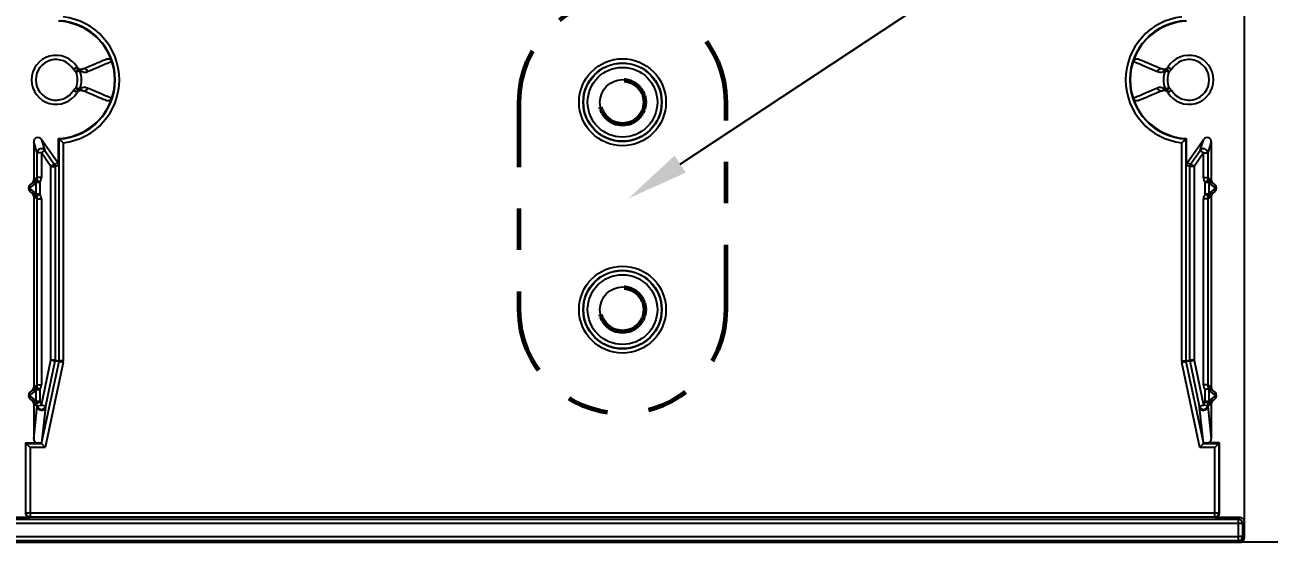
# Model space of a CAD drawing. Extents: x 0 to 11.8, y -8.7 to 0.
# Drawn here: x 6.505 to 9.506, y -8.685 to -7.438 of the extents above; entities that cross this region are included whole.
import ezdxf
from ezdxf import colors
from ezdxf.entities.mleader import LeaderData, LeaderLine
from ezdxf.math import Vec2, Vec3

# ---------------------------------------------------------------- set-up
doc = ezdxf.new("R2010")
doc.units = 0
doc.header["$LTSCALE"] = 0.5
doc.header["$MEASUREMENT"] = 0
doc.linetypes.add('PHANTOM2', pattern=[1.25, 0.625, -0.125, 0.125, -0.125, 0.125, -0.125])
doc.layers.add('End Cap', color=92, linetype='CONTINUOUS')
doc.layers.add('FAB DWG', color=221, linetype='CONTINUOUS')
doc.layers.add('Text-Unprinted', color=131, linetype='CONTINUOUS', plot=False)
doc.styles.get("Standard").update_dxf_attribs({"font": 'arial.ttf'})

msp = doc.modelspace()

# ---------------------------------------------------------------- linework, layer by layer
at = {"layer": 'End Cap', "transparency": 16777216}
for p, q in [((9.4465, -8.6357), (9.4465, -4.9836)), ((6.6309, -7.5401), (6.6224, -7.5452)), ((6.6286, -7.5517), (6.6341, -7.5433)), ((6.6374, -7.5483), (6.6286, -7.5517)), ((9.2644, -7.5517), (9.2555, -7.5483)), ((9.2589, -7.5433), (9.2644, -7.5517)), ((9.2706, -7.5452), (9.262, -7.5401)), ((6.6286, -7.5889), (6.6374, -7.5924)), ((6.6341, -7.5973), (6.6286, -7.5889)), ((9.2555, -7.5924), (9.2644, -7.5889)), ((9.2644, -7.5889), (9.2589, -7.5973)), ((6.6309, -7.6006), (6.6224, -7.5954)), ((9.2706, -7.5954), (9.262, -7.6006)), ((6.5864, -7.7765), (6.5864, -7.7117)), ((6.5876, -7.7129), (6.5864, -7.7117)), ((6.5876, -8.2476), (6.5876, -7.7129)), ((9.3053, -7.7129), (9.3066, -7.7117)), ((9.3053, -7.7129), (9.3053, -8.2476)), ((9.3066, -7.7765), (9.3066, -7.7117)), ((6.5349, -7.7465), (6.5264, -7.7194)), ((6.5264, -7.7194), (6.5264, -7.8121)), ((6.5446, -7.7136), (6.5531, -7.7408)), ((6.5846, -7.7708), (6.5446, -7.7136)), ((6.5449, -7.7465), (6.5531, -7.7408)), ((6.5531, -7.7408), (6.576, -7.7735)), ((6.5976, -7.7221), (6.5976, -8.2476)), ((9.2953, -8.2476), (9.2953, -7.7221)), ((9.3084, -7.7708), (9.3484, -7.7136)), ((9.3169, -7.7735), (9.3398, -7.7408)), ((9.3398, -7.7408), (9.3484, -7.7136)), ((9.348, -7.7465), (9.3398, -7.7408)), ((9.3666, -7.7194), (9.358, -7.7465)), ((9.3666, -7.7194), (9.3666, -7.8121)), ((6.5449, -7.7465), (6.5349, -7.7465)), ((6.5349, -7.8055), (6.5349, -7.7465)), ((6.5449, -7.7465), (6.5449, -7.8055)), ((6.5678, -7.7792), (6.5449, -7.7465)), ((6.576, -7.7735), (6.5846, -7.7708)), ((9.3084, -7.7708), (9.3169, -7.7735)), ((9.348, -7.7465), (9.3251, -7.7792)), ((9.348, -7.8055), (9.348, -7.7465)), ((9.348, -7.7465), (9.358, -7.7465)), ((9.358, -7.7465), (9.358, -7.8055)), ((6.5678, -7.7792), (6.576, -7.7735)), ((6.5678, -8.2466), (6.5678, -7.7792)), ((6.5678, -7.7792), (6.5778, -7.7792)), ((6.5864, -7.7765), (6.5778, -7.7792)), ((6.5778, -7.7792), (6.5778, -8.2466)), ((9.3151, -7.7792), (9.3066, -7.7765)), ((9.3151, -8.2466), (9.3151, -7.7792)), ((9.3251, -7.7792), (9.3151, -7.7792)), ((9.3251, -7.7792), (9.3169, -7.7735)), ((9.3251, -7.7792), (9.3251, -8.2466)), ((6.5283, -7.8215), (6.5152, -7.8316)), ((6.5152, -7.8316), (6.5283, -7.8416)), ((6.5178, -7.8236), (6.5309, -7.8136)), ((6.5264, -7.8121), (6.5349, -7.8055)), ((6.5409, -7.8176), (6.5322, -7.8176)), ((6.5322, -7.8455), (6.5322, -7.8176)), ((6.5329, -7.8116), (6.5409, -7.8176)), ((6.5449, -7.8055), (6.5349, -7.8055)), ((6.5409, -7.8176), (6.5409, -7.8455)), ((9.348, -7.8055), (9.358, -7.8055)), ((9.3521, -7.8176), (9.3601, -7.8116)), ((9.3521, -7.8455), (9.3521, -7.8176)), ((9.3607, -7.8176), (9.3521, -7.8176)), ((9.358, -7.8055), (9.3666, -7.8121)), ((9.3607, -7.8176), (9.3607, -7.8455)), ((9.3621, -7.8136), (9.3752, -7.8236)), ((9.3777, -7.8316), (9.3646, -7.8215)), ((9.3646, -7.8416), (9.3777, -7.8316)), ((6.5309, -7.8496), (6.5178, -7.8395)), ((6.5264, -7.851), (6.5264, -8.3121)), ((6.5349, -7.8576), (6.5264, -7.851)), ((6.5322, -7.8455), (6.5409, -7.8455)), ((6.5409, -7.8455), (6.5329, -7.8516)), ((6.5349, -7.8576), (6.5449, -7.8576)), ((6.5349, -8.3055), (6.5349, -7.8576)), ((6.5449, -7.8576), (6.5449, -8.3055)), ((9.348, -8.3055), (9.348, -7.8576)), ((9.358, -7.8576), (9.348, -7.8576)), ((9.3521, -7.8455), (9.3607, -7.8455)), ((9.3601, -7.8516), (9.3521, -7.8455)), ((9.3666, -7.851), (9.358, -7.8576)), ((9.358, -7.8576), (9.358, -8.3055)), ((9.3752, -7.8395), (9.3621, -7.8496)), ((9.3666, -7.851), (9.3666, -8.3121)), ((6.5448, -8.3551), (6.5678, -8.2466)), ((6.5455, -8.4469), (6.5874, -8.2497)), ((6.5972, -8.2518), (6.5536, -8.4569)), ((6.5776, -8.2487), (6.5546, -8.3571)), ((6.5778, -8.2466), (6.5678, -8.2466)), ((6.5776, -8.2487), (6.5678, -8.2466)), ((6.5874, -8.2497), (6.5776, -8.2487)), ((6.5778, -8.2466), (6.5876, -8.2476)), ((6.5972, -8.2518), (6.5874, -8.2497)), ((6.5976, -8.2476), (6.5876, -8.2476)), ((9.2953, -8.2476), (9.3053, -8.2476)), ((9.2958, -8.2518), (9.3056, -8.2497)), ((9.3394, -8.4569), (9.2958, -8.2518)), ((9.3053, -8.2476), (9.3151, -8.2466)), ((9.3154, -8.2487), (9.3056, -8.2497)), ((9.3056, -8.2497), (9.3475, -8.4469)), ((9.3251, -8.2466), (9.3151, -8.2466)), ((9.3154, -8.2487), (9.3251, -8.2466)), ((9.3384, -8.3571), (9.3154, -8.2487)), ((9.3251, -8.2466), (9.3482, -8.3551)), ((6.5264, -8.3121), (6.5349, -8.3055)), ((6.5329, -8.3116), (6.5409, -8.3176)), ((6.5349, -8.3055), (6.5449, -8.3055)), ((9.358, -8.3055), (9.348, -8.3055)), ((9.358, -8.3055), (9.3666, -8.3121)), ((6.5283, -8.3215), (6.5152, -8.3316)), ((6.5152, -8.3316), (6.5283, -8.3416)), ((6.5178, -8.3236), (6.5309, -8.3136)), ((6.5309, -8.3496), (6.5178, -8.3395)), ((6.5409, -8.3176), (6.5322, -8.3176)), ((6.5322, -8.3455), (6.5322, -8.3176)), ((6.5409, -8.3176), (6.5409, -8.3455)), ((9.3521, -8.3455), (9.3521, -8.3176)), ((9.3607, -8.3176), (9.3607, -8.3455)), ((9.3621, -8.3136), (9.3752, -8.3236)), ((9.3752, -8.3395), (9.3621, -8.3496)), ((9.3777, -8.3316), (9.3646, -8.3215)), ((9.3646, -8.3416), (9.3777, -8.3316)), ((6.5346, -8.3573), (6.5264, -8.351)), ((6.5264, -8.351), (6.5264, -8.4357)), ((6.5264, -8.4357), (6.5346, -8.3573)), ((6.5322, -8.3455), (6.5409, -8.3455)), ((6.5409, -8.3455), (6.5329, -8.3516)), ((6.5346, -8.3573), (6.5349, -8.3563)), ((6.5349, -8.3563), (6.5448, -8.3551)), ((6.5546, -8.3571), (6.5448, -8.3551)), ((6.5544, -8.3594), (6.5452, -8.4466)), ((6.5546, -8.3571), (6.5544, -8.3594)), ((9.3384, -8.3571), (9.3482, -8.3551)), ((9.3386, -8.3594), (9.3384, -8.3571)), ((9.3477, -8.4466), (9.3386, -8.3594)), ((9.3581, -8.3563), (9.3482, -8.3551)), ((9.3521, -8.3455), (9.3607, -8.3455)), ((9.3601, -8.3516), (9.3521, -8.3455)), ((9.3666, -8.351), (9.3583, -8.3573)), ((9.3583, -8.3573), (9.3666, -8.4357)), ((9.3666, -8.351), (9.3666, -8.4357)), ((6.5065, -8.4457), (6.5348, -8.4457)), ((6.5065, -8.4457), (6.5065, -8.6157)), ((6.5077, -8.4469), (6.5065, -8.4457)), ((6.5077, -8.6145), (6.5077, -8.4469)), ((6.5077, -8.4469), (6.5455, -8.4469)), ((6.5177, -8.4569), (6.5077, -8.4469)), ((6.5536, -8.4569), (6.5177, -8.4569)), ((6.5177, -8.4569), (6.5177, -8.6145)), ((6.5455, -8.4469), (6.5452, -8.4466)), ((6.5536, -8.4569), (6.5455, -8.4469)), ((9.3394, -8.4569), (9.3475, -8.4469)), ((9.3752, -8.4569), (9.3394, -8.4569)), ((9.3475, -8.4469), (9.3477, -8.4466)), ((9.3475, -8.4469), (9.3852, -8.4469)), ((9.3865, -8.4457), (9.3582, -8.4457)), ((9.3752, -8.4569), (9.3852, -8.4469)), ((9.3752, -8.6145), (9.3752, -8.4569)), ((9.3852, -8.4469), (9.3865, -8.4457)), ((9.3852, -8.4469), (9.3852, -8.6145)), ((9.3865, -8.6157), (9.3865, -8.4457)), ((6.5165, -8.6257), (6.4565, -8.6257)), ((6.4607, -8.6299), (9.4323, -8.6299)), ((9.4323, -8.6399), (6.4607, -8.6399)), ((6.5065, -8.6157), (6.5077, -8.6145)), ((6.5077, -8.6145), (6.5177, -8.6145)), ((6.5177, -8.6245), (6.5165, -8.6257)), ((6.5177, -8.6145), (6.5177, -8.6245)), ((6.5177, -8.6145), (9.3752, -8.6145)), ((9.3752, -8.6245), (6.5177, -8.6245)), ((9.3752, -8.6145), (9.3852, -8.6145)), ((9.3752, -8.6245), (9.3752, -8.6145)), ((9.3765, -8.6257), (9.3752, -8.6245)), ((9.4365, -8.6257), (9.3765, -8.6257)), ((9.3852, -8.6145), (9.3865, -8.6157)), ((9.4323, -8.6299), (9.4365, -8.6257)), ((9.4323, -8.6399), (9.4323, -8.6299)), ((9.4323, -8.6715), (9.4323, -8.6399)), ((9.4423, -8.6399), (9.4323, -8.6399)), ((9.4465, -8.6357), (9.4423, -8.6399)), ((9.4423, -8.6399), (9.4423, -8.6715)), ((9.4465, -8.675), (9.4465, -8.6357)), ((6.4607, -8.6715), (9.4323, -8.6715)), ((9.4323, -8.6815), (9.4323, -8.6715)), ((9.4423, -8.6715), (9.4323, -8.6715)), ((9.4423, -8.6715), (9.445, -8.6742)), ((6.4565, -8.685), (9.4365, -8.685)), ((6.458, -8.6842), (9.435, -8.6842)), ((9.4323, -8.6815), (6.4607, -8.6815)), ((9.435, -8.6842), (9.4323, -8.6815))]:
    msp.add_line(p, q, dxfattribs=at)
for centre, radius in [((7.9465, -7.6243), 0.1048), ((7.9465, -7.6243), 0.0948), ((7.9465, -7.6243), 0.0941), ((7.9465, -7.6243), 0.0841), ((7.9465, -7.6243), 0.0545), ((7.9465, -8.1243), 0.1048), ((7.9465, -8.1243), 0.0948), ((7.9465, -8.1243), 0.0941), ((7.9465, -8.1243), 0.0841), ((7.9465, -8.1243), 0.0545)]:
    msp.add_circle(centre, radius, dxfattribs=at)
for centre, radius, start, end in [((6.5803, -7.5703), 0.1415, 18.1521, 87.5292), ((6.5803, -7.5703), 0.1427, 272.946, 87.054), ((6.5803, -7.5703), 0.1527, 276.5167, 83.4833), ((9.3127, -7.5703), 0.1527, 96.5167, 263.4833), ((9.3127, -7.5703), 0.1427, 92.946, 267.054), ((9.3127, -7.5703), 0.1415, 92.4708, 161.8479), ((6.5803, -7.5703), 0.059, 30.8298, 329.1702), ((6.5803, -7.5703), 0.049, 30.8298, 329.1702), ((6.5803, -7.5703), 0.1415, 341.8479, 18.1521), ((9.3127, -7.5703), 0.1415, 161.8479, 198.1521), ((9.3127, -7.5703), 0.059, 210.8298, 149.1702), ((9.3127, -7.5703), 0.049, 210.8298, 149.1702), ((6.6395, -7.535), 0.02, 210.8298, 236.8184), ((6.5803, -7.5703), 0.0518, 338.9165, 21.0835), ((6.6395, -7.535), 0.01, 210.8298, 236.8184), ((6.6296, -7.55), 0.00806, 12.5134, 56.2239), ((6.5803, -7.5703), 0.0613, 338.9165, 21.0835), ((6.6468, -7.5534), 0.00983, 13.4285, 110.6736), ((9.2461, -7.5534), 0.00983, 69.3264, 166.5715), ((9.3127, -7.5703), 0.0613, 158.9165, 201.0835), ((9.2634, -7.55), 0.00806, 123.7761, 167.4866), ((9.2534, -7.535), 0.01, 303.1816, 329.1702), ((9.3127, -7.5703), 0.0518, 158.9165, 201.0835), ((9.2534, -7.535), 0.02, 303.1816, 329.1702), ((6.6395, -7.6057), 0.02, 123.1816, 149.1702), ((6.6296, -7.5906), 0.00806, 303.7761, 347.4866), ((6.6468, -7.5872), 0.00983, 249.3264, 346.5715), ((9.2461, -7.5872), 0.00983, 193.4285, 290.6736), ((9.2634, -7.5906), 0.00806, 192.5134, 236.2239), ((9.2534, -7.6057), 0.02, 30.8298, 56.8184), ((6.5803, -7.5703), 0.1415, 272.4708, 341.8479), ((6.6395, -7.6057), 0.01, 123.1816, 149.1702), ((9.3127, -7.5703), 0.1415, 198.1521, 267.5292), ((9.2534, -7.6057), 0.01, 30.8298, 56.8184), ((6.5449, -7.7465), 0.01, 35.1077, 179.8923), ((9.348, -7.7465), 0.01, 0.1077, 144.8923), ((6.5678, -7.7792), 0.01, 0.0056, 34.9944), ((9.3251, -7.7792), 0.01, 145.0056, 179.9944), ((6.5239, -7.8316), 0.01, 127.5, 232.5), ((6.5229, -7.8297), 0.00791, 130.201, 193.8659), ((6.5229, -7.8335), 0.00791, 166.1341, 229.799), ((6.536, -7.8196), 0.00791, 130.201, 193.8659), ((6.5383, -7.8153), 0.00655, 145.8994, 201.1205), ((9.3546, -7.8153), 0.00655, 338.8795, 34.1006), ((9.357, -7.8196), 0.00791, 346.1341, 49.799), ((9.3701, -7.8297), 0.00791, 346.1341, 49.799), ((9.3691, -7.8316), 0.01, 307.5, 52.5), ((9.3701, -7.8335), 0.00791, 310.201, 13.8659), ((6.536, -7.8435), 0.00791, 166.1341, 229.799), ((6.5383, -7.8479), 0.00655, 158.8795, 214.1006), ((9.3546, -7.8479), 0.00655, 325.8994, 21.1205), ((9.357, -7.8435), 0.00791, 310.201, 13.8659), ((6.5678, -8.2466), 0.01, 348.0018, 359.9982), ((9.3251, -8.2466), 0.01, 180.0018, 191.9982), ((6.5383, -8.3153), 0.00655, 145.8994, 201.1205), ((6.5239, -8.3316), 0.01, 127.5, 232.5), ((6.5229, -8.3297), 0.00791, 130.201, 193.8659), ((6.5229, -8.3335), 0.00791, 166.1341, 229.799), ((6.536, -8.3196), 0.00791, 130.201, 193.8659), ((6.536, -8.3435), 0.00791, 166.1341, 229.799), ((9.357, -8.3196), 0.00791, 346.1341, 49.799), ((9.357, -8.3435), 0.00791, 310.201, 13.8659), ((9.3701, -8.3297), 0.00791, 346.1341, 49.799), ((9.3691, -8.3316), 0.01, 307.5, 52.5), ((9.3701, -8.3335), 0.00791, 310.201, 13.8659), ((6.5383, -8.3479), 0.00655, 158.8795, 214.1006), ((6.5446, -8.3572), 0.01, 180.7318, 347.2682), ((6.5448, -8.355), 0.01, 187.5298, 347.7224), ((9.3482, -8.355), 0.01, 192.2776, 352.4702), ((9.3483, -8.3572), 0.01, 192.7318, 359.2682), ((9.3546, -8.3479), 0.00655, 325.8994, 21.1205), ((6.5177, -8.6145), 0.01, 180.0204, 269.9796), ((9.3752, -8.6145), 0.01, 270.0204, 359.9796), ((9.4323, -8.6399), 0.01, 0.0204, 89.9796), ((9.4323, -8.6715), 0.01, 270.0204, 359.9796), ((9.435, -8.6742), 0.01, 270.0204, 359.9796)]:
    msp.add_arc(centre, radius, start, end, dxfattribs=at)
for centre, major_axis, ratio, start_param, end_param in [((6.5364, -7.7194), (-0.00301, 0.00955), 0.99832, 5.018304, 7.548066), ((9.3566, -7.7194), (0.00301, 0.00955), 0.99832, 5.018304, 7.548066), ((6.5764, -7.7765), (0.00954, 0.00301), 0.999833, 5.977801, 6.58857), ((9.3166, -7.7765), (-0.00954, 0.00301), 0.999833, 5.977801, 6.58857), ((6.5164, -7.8121), (-0.00794, -0.00609), 0.999758, 1.570796, 2.487211), ((6.5158, -7.8059), (0.0196, 0.0068), 0.961861, 5.043603, 5.312125), ((6.5244, -7.8059), (0.0101, 0.0036), 0.926097, 5.048383, 5.316905), ((6.5249, -7.8056), (0.00794, 0.00609), 0.999275, 4.980911, 5.628804), ((6.5249, -7.8056), (-0.0159, -0.0122), 0.999758, 1.839318, 2.487211), ((9.368, -7.8056), (0.0159, -0.0122), 0.999758, 3.795974, 4.443867), ((9.368, -7.8056), (0.00794, -0.00609), 0.999275, 3.795974, 4.443867), ((9.3685, -7.8059), (0.0101, -0.0036), 0.926097, 4.107873, 4.376395), ((9.3772, -7.8059), (0.0196, -0.0068), 0.961861, 4.112653, 4.381175), ((9.3766, -7.8121), (0.00794, -0.00609), 0.999758, 3.795974, 4.712389), ((6.5164, -7.851), (0.00794, -0.00609), 0.999758, 0.654382, 1.570796), ((6.5158, -7.8572), (0.0196, -0.0068), 0.961861, 0.971061, 1.239583), ((6.5244, -7.8572), (0.0101, -0.0036), 0.926097, 0.966281, 1.234803), ((6.5249, -7.8576), (0.00794, -0.00609), 0.999275, 0.654382, 1.302274), ((6.5249, -7.8576), (0.0159, -0.0122), 0.999758, 0.654382, 1.302274), ((9.368, -7.8576), (-0.0159, -0.0122), 0.999758, 4.980911, 5.628804), ((9.368, -7.8576), (0.00794, 0.00609), 0.999275, 1.839318, 2.487211), ((9.3685, -7.8572), (0.0101, 0.0036), 0.926097, 1.90679, 2.175312), ((9.3772, -7.8572), (0.0196, 0.0068), 0.961861, 1.90201, 2.170532), ((9.3766, -7.851), (-0.00794, -0.00609), 0.999758, 4.712389, 5.628804), ((6.5776, -8.2476), (0.00995, -0.00105), 0.999538, 6.178482, 6.387889), ((6.5776, -8.2476), (-0.0199, 0.0021), 0.999846, 3.036889, 3.246296), ((9.3153, -8.2476), (0.0199, 0.0021), 0.999846, 3.036889, 3.246296), ((9.3153, -8.2476), (0.00995, 0.00105), 0.999538, 3.036889, 3.246296), ((6.5164, -8.3121), (-0.00794, -0.00609), 0.999758, 1.570796, 2.487211), ((6.5244, -8.3059), (0.0101, 0.0036), 0.926097, 5.048383, 5.316905), ((6.5249, -8.3056), (0.00794, 0.00609), 0.999275, 4.980911, 5.628804), ((6.5249, -8.3056), (-0.0159, -0.0122), 0.999758, 1.839318, 2.487211), ((9.368, -8.3056), (0.0159, -0.0122), 0.999758, 3.795974, 4.443867), ((9.368, -8.3056), (0.00794, -0.00609), 0.999275, 3.795974, 4.443867), ((9.3685, -8.3059), (0.0101, -0.0036), 0.926097, 4.107873, 4.376395), ((9.3766, -8.3121), (0.00794, -0.00609), 0.999758, 3.795974, 4.712389), ((6.5164, -8.351), (0.00794, -0.00609), 0.999758, 0.654382, 1.570796), ((6.5158, -8.3059), (0.0196, 0.0068), 0.961861, 5.043603, 5.312125), ((6.5158, -8.3572), (0.0196, -0.0068), 0.961861, 0.971061, 1.239583), ((9.3772, -8.3059), (0.0196, -0.0068), 0.961861, 4.112653, 4.381175), ((9.3772, -8.3572), (0.0196, 0.0068), 0.961861, 1.90201, 2.170532), ((9.3766, -8.351), (-0.00794, -0.00609), 0.999758, 4.712389, 5.628804), ((6.5244, -8.3572), (0.0101, -0.0036), 0.926097, 0.966281, 1.234803), ((6.5249, -8.3576), (0.00794, -0.00609), 0.999275, 0.780946, 1.302274), ((6.5249, -8.3576), (0.0159, -0.0122), 0.999758, 0.780946, 1.302274), ((9.368, -8.3576), (-0.0159, -0.0122), 0.999758, 4.980911, 5.502239), ((9.368, -8.3576), (0.00794, 0.00609), 0.999275, 1.839318, 2.360646), ((9.3685, -8.3572), (0.0101, 0.0036), 0.926097, 1.90679, 2.175312), ((6.5364, -8.4357), (-0.0011, -0.0101), 0.986342, 4.818548, 6.230882), ((6.5364, -8.4357), (-0.0011, -0.0101), 0.986342, 6.230882, 6.542088), ((6.5352, -8.4469), (0.0101, 0.0001), 0.117432, 0.092172, 1.297907), ((9.3578, -8.4469), (0.0101, -0.0001), 0.117432, 1.843686, 3.049421), ((9.3566, -8.4357), (0.0011, -0.0101), 0.986342, 6.024283, 6.335488), ((9.3566, -8.4357), (0.0011, -0.0101), 0.986342, 0.052303, 1.464637), ((6.5165, -8.6157), (0.00707, 0.00707), 0.999695, 2.356347, 3.926839), ((9.3765, -8.6157), (-0.00707, 0.00707), 0.999695, 2.356347, 3.926839), ((9.4365, -8.6357), (-0.00707, -0.00707), 0.999695, 2.356347, 3.926839), ((9.4365, -3.685), (0, 5), 0.01742, 3.124139, 3.141593), ((9.4465, -3.685), (0, 4.99), 0.017455, 3.124139, 3.141628)]:
    msp.add_ellipse(centre, major_axis=major_axis, ratio=ratio, start_param=start_param, end_param=end_param, dxfattribs=at)
for points, knots in [([(6.6434, -7.5442), (6.6536, -7.54), (6.6728, -7.532), (6.692, -7.5241), (6.7009, -7.5204)], [0, 0, 0, 0, 0.531056, 1, 1, 1, 1]), ([(6.7147, -7.5262), (6.7055, -7.5301), (6.686, -7.5383), (6.6666, -7.5467), (6.6564, -7.5511)], [0, 0, 0, 0, 0.477631, 1, 1, 1, 1]), ([(6.7009, -7.5204), (6.7021, -7.52), (6.7045, -7.5193), (6.7082, -7.5198), (6.7115, -7.5214), (6.7137, -7.5237), (6.7144, -7.5255), (6.7147, -7.5262)], [0, 0, 0, 0, 0.2196082, 0.4394055, 0.6533482, 0.8564438, 1, 1, 1, 1]), ([(9.1782, -7.5262), (9.1787, -7.5253), (9.1795, -7.5233), (9.182, -7.5211), (9.1851, -7.5197), (9.1886, -7.5193), (9.1909, -7.52), (9.192, -7.5204)], [0, 0, 0, 0, 0.191769, 0.383426, 0.578401, 0.782265, 1, 1, 1, 1]), ([(9.2366, -7.5511), (9.2264, -7.5467), (9.2069, -7.5383), (9.1875, -7.5301), (9.1782, -7.5262)], [0, 0, 0, 0, 0.522369, 1, 1, 1, 1]), ([(9.192, -7.5204), (9.201, -7.5241), (9.2202, -7.532), (9.2394, -7.54), (9.2496, -7.5442)], [0, 0, 0, 0, 0.468944, 1, 1, 1, 1]), ([(6.6341, -7.5433), (6.6359, -7.5441), (6.6393, -7.5455), (6.6421, -7.5446), (6.6434, -7.5442)], [0, 0, 0, 0, 0.521458, 1, 1, 1, 1]), ([(6.6564, -7.5511), (6.6538, -7.552), (6.6483, -7.5539), (6.6412, -7.5502), (6.6374, -7.5483)], [0, 0, 0, 0, 0.472231, 1, 1, 1, 1]), ([(9.2555, -7.5483), (9.2535, -7.5495), (9.2461, -7.5541), (9.2406, -7.5523), (9.2366, -7.5511)], [0, 0, 0, 0, 0.280529, 1, 1, 1, 1]), ([(9.2496, -7.5442), (9.2516, -7.5448), (9.2543, -7.5457), (9.2579, -7.5438), (9.2589, -7.5433)], [0, 0, 0, 0, 0.727811, 1, 1, 1, 1]), ([(6.6374, -7.5924), (6.6395, -7.5911), (6.6468, -7.5866), (6.6524, -7.5883), (6.6564, -7.5895)], [0, 0, 0, 0, 0.280529, 1, 1, 1, 1]), ([(6.6564, -7.5895), (6.6666, -7.5939), (6.686, -7.6023), (6.7055, -7.6105), (6.7147, -7.6144)], [0, 0, 0, 0, 0.522369, 1, 1, 1, 1]), ([(9.1782, -7.6144), (9.1875, -7.6105), (9.2069, -7.6023), (9.2264, -7.5939), (9.2366, -7.5895)], [0, 0, 0, 0, 0.477631, 1, 1, 1, 1]), ([(9.2366, -7.5895), (9.2392, -7.5886), (9.2447, -7.5868), (9.2518, -7.5904), (9.2555, -7.5924)], [0, 0, 0, 0, 0.472231, 1, 1, 1, 1]), ([(6.6434, -7.5964), (6.6414, -7.5958), (6.6387, -7.595), (6.635, -7.5968), (6.6341, -7.5973)], [0, 0, 0, 0, 0.727811, 1, 1, 1, 1]), ([(6.7009, -7.6203), (6.692, -7.6166), (6.6728, -7.6086), (6.6536, -7.6007), (6.6434, -7.5964)], [0, 0, 0, 0, 0.468944, 1, 1, 1, 1]), ([(6.7147, -7.6144), (6.7143, -7.6154), (6.7134, -7.6174), (6.7109, -7.6196), (6.7079, -7.621), (6.7044, -7.6213), (6.7021, -7.6207), (6.7009, -7.6203)], [0, 0, 0, 0, 0.1917687, 0.383426, 0.5784013, 0.7822654, 1, 1, 1, 1]), ([(9.192, -7.6203), (9.1908, -7.6207), (9.1885, -7.6214), (9.1847, -7.6209), (9.1815, -7.6193), (9.1793, -7.617), (9.1785, -7.6152), (9.1782, -7.6144)], [0, 0, 0, 0, 0.219608, 0.439406, 0.653348, 0.856444, 1, 1, 1, 1]), ([(9.2496, -7.5964), (9.2394, -7.6007), (9.2202, -7.6086), (9.201, -7.6166), (9.192, -7.6203)], [0, 0, 0, 0, 0.531056, 1, 1, 1, 1]), ([(9.2589, -7.5973), (9.2571, -7.5966), (9.2536, -7.5951), (9.2509, -7.596), (9.2496, -7.5964)], [0, 0, 0, 0, 0.521458, 1, 1, 1, 1]), ([(6.5976, -7.7221), (6.5976, -7.722), (6.5966, -7.7212), (6.5944, -7.7191), (6.5914, -7.7164), (6.5892, -7.7143), (6.5879, -7.7131), (6.5877, -7.713), (6.5876, -7.7129)], [0, 0, 0, 0, 0.006854, 0.214949, 0.494029, 0.702814, 0.851048, 1, 1, 1, 1]), ([(9.2953, -7.7221), (9.2954, -7.722), (9.2964, -7.7212), (9.2986, -7.7191), (9.3016, -7.7164), (9.3038, -7.7143), (9.3051, -7.7131), (9.3053, -7.713), (9.3053, -7.7129)], [0, 0, 0, 0, 0.006854, 0.214949, 0.494029, 0.702814, 0.851048, 1, 1, 1, 1]), ([(9.3599, -8.3146), (9.3601, -8.314), (9.3606, -8.3127), (9.3603, -8.3119), (9.3601, -8.3116), (9.3601, -8.3116)], [0, 0, 0, 0, 0.516727, 0.980694, 1, 1, 1, 1]), ([(9.3599, -8.3146), (9.3594, -8.3148), (9.3582, -8.3153), (9.3557, -8.3164), (9.3533, -8.3172), (9.3521, -8.3176), (9.3521, -8.3176)], [0, 0, 0, 0, 0.214029, 0.593485, 0.98281, 1, 1, 1, 1]), ([(9.3607, -8.3176), (9.3607, -8.3176), (9.3605, -8.3166), (9.3602, -8.3156), (9.3599, -8.3146)], [0, 0, 0, 0, 0.04087, 1, 1, 1, 1]), ([(9.3581, -8.3563), (9.3581, -8.3565), (9.3582, -8.3568), (9.3583, -8.3572), (9.3583, -8.3573)], [0, 0, 0, 0, 0.570677, 1, 1, 1, 1]), ([(9.4365, -8.685), (9.4367, -8.685), (9.4374, -8.6849), (9.4393, -8.6847), (9.4419, -8.6836), (9.4444, -8.6813), (9.4461, -8.6783), (9.4464, -8.6761), (9.4465, -8.675)], [0, 0, 0, 0, 0.043008, 0.141486, 0.356145, 0.570773, 0.785386, 1, 1, 1, 1])]:
    msp.add_open_spline(points, degree=3, knots=knots, dxfattribs=at)
at = {"layer": 'FAB DWG', "color": 1, "linetype": 'PHANTOM2', "lineweight": 60, "ltscale": 0.5, "transparency": 16777216}
msp.add_lwpolyline([(7.6965, -8.1243, 1), (8.1965, -8.1243), (8.1965, -7.6243, 1), (7.6965, -7.6243)], format="xyb", close=True, dxfattribs=at)
for centre in [(7.9465, -7.6243), (7.9465, -8.1243)]:
    msp.add_circle(centre, 0.0535, dxfattribs=at)
at = {"layer": 'Text-Unprinted', "ltscale": 0.5, "transparency": 16777216}
msp.add_lwpolyline([(0, 0), (11.6642, 0), (11.6642, -8.685), (0, -8.685)], close=True, dxfattribs=at)

# ---------------------------------------------------------------- leaders
at = {"layer": 'FAB DWG', "transparency": 16777216}
ml = msp.add_multileader_mtext('Standard', dxfattribs=at)
ml.set_content('\\A1;DRILL {\\H0.7x;\\S7/64;}" HOLES USING DIMPLES TO LOCATE', color=256)
ml.set_leader_properties()
ml.build(insert=Vec2(0, 0))
ml.multileader.update_dxf_attribs({"dogleg_length": 0.0922, "arrow_head_size": 0.15})
ctx = ml.context
ctx.base_point, ctx.char_height, ctx.arrow_head_size, ctx.landing_gap_size, ctx.plane_origin = Vec3(9.45, -7.0544), 0.188, 0.15, 0.09, Vec3(14.1537, -8.5434)
notes = []
notes.append((ctx, [(1, (1, 1, 0), (9.1721, -7.0544), (1, 0), 0.2778, [(0, [(7.9607, -7.8563)], 0, [])])]))
ctx.mtext.insert, ctx.mtext.width, ctx.mtext.defined_height, ctx.mtext.flow_direction = Vec3(9.54, -6.9588), 2.307685, 0.426, 5
for ctx, leaders in notes:
    for number, flags, end, landing, length, lines in leaders:
        leader = LeaderData()
        leader.index, (leader.has_last_leader_line, leader.has_dogleg_vector, leader.attachment_direction) = number, flags
        leader.last_leader_point, leader.dogleg_vector, leader.dogleg_length = Vec3(end), Vec3(landing), length
        for number, points, colour, breaks in lines:
            line = LeaderLine()
            line.index, line.vertices, line.color, line.breaks = number, Vec3.list(points), colors.encode_raw_color(colour), breaks
            leader.lines.append(line)
        ctx.leaders.append(leader)

doc.saveas('drawing.dxf')
